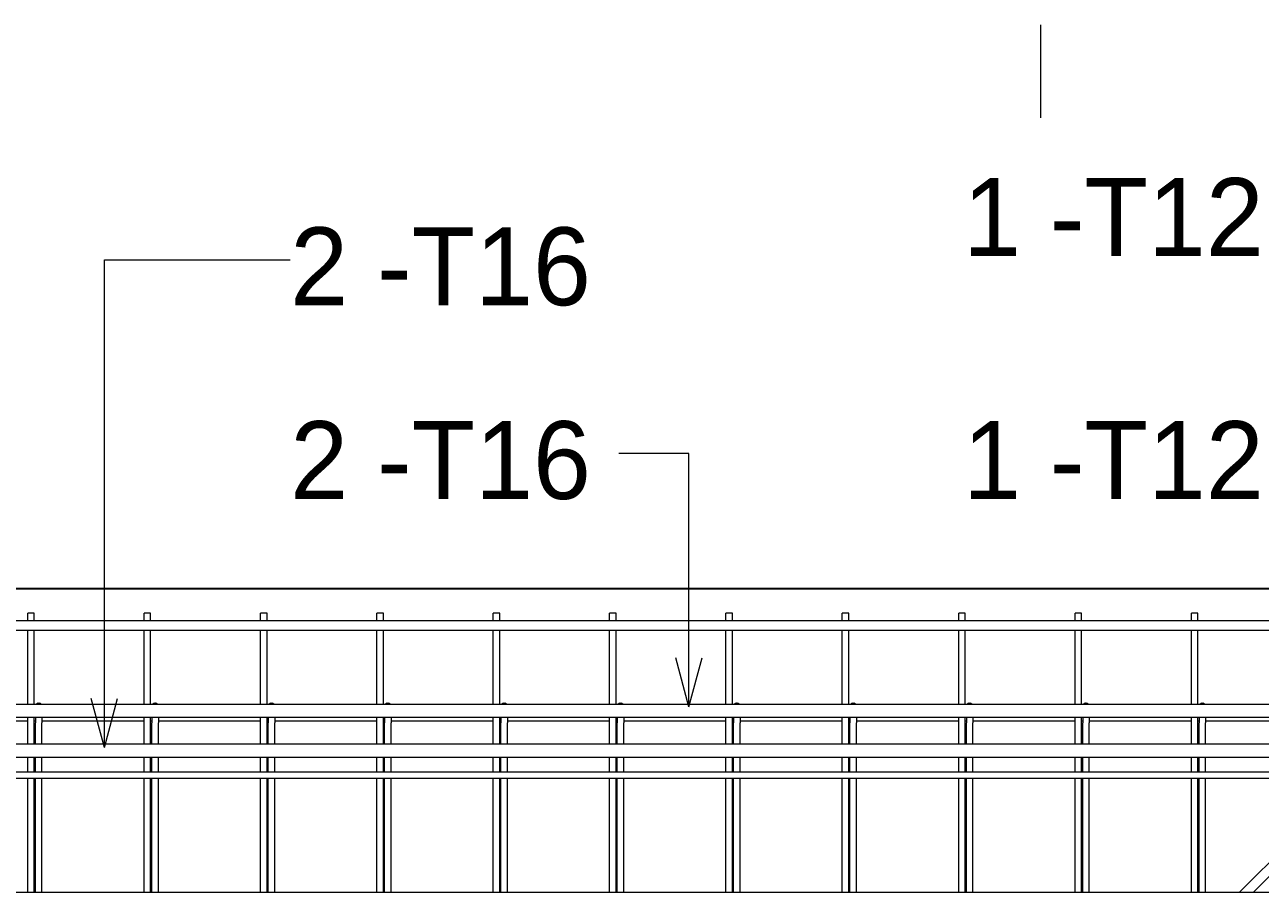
# Model space of a CAD drawing. Header units: millimetres. Extents: x -31655 to -5862, y 2843 to 78926.
# Drawn here: x -29046 to -27533, y 5278 to 6340 of the extents above; entities that cross this region are included whole.
import ezdxf

# ---------------------------------------------------------------- set-up
doc = ezdxf.new("R2010")
doc.units = ezdxf.units.MM
for name, color, linetype, lineweight in [('A-WALL', 113, 'Continuous', 25), ('G-ANNO-SYMB', 111, 'Continuous', 9), ('S-RBAR', 171, 'Continuous', 18), ('S-RBAR-IDEN', 171, 'Continuous', 9)]:
    doc.layers.add(name, color=color, linetype=linetype, lineweight=lineweight)
doc.styles.add('Nirmala UI', font='Nirmala.ttf', dxfattribs={"height": 95.25})

msp = doc.modelspace()

# ---------------------------------------------------------------- linework, layer by layer
at = {"layer": 'A-WALL'}
msp.add_line((-27250.39395, 5649.75), (-29650.39395, 5649.75), dxfattribs=at)
at = {"layer": 'G-ANNO-SYMB'}
msp.add_line((-27802.07434, 6340.00667), (-27802.07434, 6226.04407), dxfattribs=at)
at = {"layer": 'S-RBAR'}
for p, q in [((-29034.0204, 5619.75), (-29042.0204, 5619.75)), ((-29042.0204, 5611), (-29042.0204, 5619.75)), ((-29034.0204, 5611), (-29034.0204, 5619.75)), ((-28891.54568, 5619.75), (-28899.54568, 5619.75)), ((-28899.54568, 5611), (-28899.54568, 5619.75)), ((-28891.54568, 5611), (-28891.54568, 5619.75)), ((-28749.07097, 5619.75), (-28757.07097, 5619.75)), ((-28757.07097, 5611), (-28757.07097, 5619.75)), ((-28749.07097, 5611), (-28749.07097, 5619.75)), ((-28606.59626, 5619.75), (-28614.59626, 5619.75)), ((-28614.59626, 5611), (-28614.59626, 5619.75)), ((-28606.59626, 5611), (-28606.59626, 5619.75)), ((-28464.12155, 5619.75), (-28472.12155, 5619.75)), ((-28472.12155, 5611), (-28472.12155, 5619.75)), ((-28464.12155, 5611), (-28464.12155, 5619.75)), ((-28321.64684, 5619.75), (-28329.64684, 5619.75)), ((-28329.64684, 5611), (-28329.64684, 5619.75)), ((-28321.64684, 5611), (-28321.64684, 5619.75)), ((-28179.17213, 5619.75), (-28187.17213, 5619.75)), ((-28187.17213, 5611), (-28187.17213, 5619.75)), ((-28179.17213, 5611), (-28179.17213, 5619.75)), ((-28036.69742, 5619.75), (-28044.69742, 5619.75)), ((-28044.69742, 5611), (-28044.69742, 5619.75)), ((-28036.69742, 5611), (-28036.69742, 5619.75)), ((-27894.22271, 5619.75), (-27902.22271, 5619.75)), ((-27902.22271, 5611), (-27902.22271, 5619.75)), ((-27894.22271, 5611), (-27894.22271, 5619.75)), ((-27751.748, 5619.75), (-27759.748, 5619.75)), ((-27759.748, 5611), (-27759.748, 5619.75)), ((-27751.748, 5611), (-27751.748, 5619.75)), ((-27609.27329, 5619.75), (-27617.27329, 5619.75)), ((-27617.27329, 5611), (-27617.27329, 5619.75)), ((-27609.27329, 5611), (-27609.27329, 5619.75)), ((-30420.39395, 5611), (-26480.39395, 5611)), ((-30420.39395, 5599), (-26480.39395, 5599)), ((-29042.0204, 5508.17917), (-29042.0204, 5599)), ((-29034.0204, 5508.17917), (-29034.0204, 5599)), ((-28899.54568, 5508.17917), (-28899.54568, 5599)), ((-28891.54568, 5508.17917), (-28891.54568, 5599)), ((-28757.07097, 5508.17917), (-28757.07097, 5599)), ((-28749.07097, 5508.17917), (-28749.07097, 5599)), ((-28614.59626, 5508.17917), (-28614.59626, 5599)), ((-28606.59626, 5508.17917), (-28606.59626, 5599)), ((-28472.12155, 5508.17917), (-28472.12155, 5599)), ((-28464.12155, 5508.17917), (-28464.12155, 5599)), ((-28329.64684, 5508.17917), (-28329.64684, 5599)), ((-28321.64684, 5508.17917), (-28321.64684, 5599)), ((-28187.17213, 5508.17917), (-28187.17213, 5599)), ((-28179.17213, 5508.17917), (-28179.17213, 5599)), ((-28044.69742, 5508.17917), (-28044.69742, 5599)), ((-28036.69742, 5508.17917), (-28036.69742, 5599)), ((-27902.22271, 5508.17917), (-27902.22271, 5599)), ((-27894.22271, 5508.17917), (-27894.22271, 5599)), ((-27759.748, 5508.17917), (-27759.748, 5599)), ((-27751.748, 5508.17917), (-27751.748, 5599)), ((-27617.27329, 5508.17917), (-27617.27329, 5599)), ((-27609.27329, 5508.17917), (-27609.27329, 5599)), ((-26536.39395, 5508.17917), (-30364.39395, 5508.17917)), ((-26536.39395, 5492.17917), (-30364.39395, 5492.17917)), ((-29042.0204, 5459.4502), (-29042.0204, 5492.17917)), ((-29034.0204, 5459.4502), (-29034.0204, 5492.17917)), ((-29032.56314, 5492.74024), (-29032.56314, 5485.75)), ((-29024.56314, 5492.74024), (-29024.56314, 5485.75)), ((-28899.54568, 5459.4502), (-28899.54568, 5492.17917)), ((-28891.54568, 5459.4502), (-28891.54568, 5492.17917)), ((-28890.10119, 5492.74024), (-28890.10119, 5485.75)), ((-28882.10119, 5492.74024), (-28882.10119, 5485.75)), ((-28757.07097, 5459.4502), (-28757.07097, 5492.17917)), ((-28749.07097, 5459.4502), (-28749.07097, 5492.17917)), ((-28747.63925, 5492.74024), (-28747.63925, 5485.75)), ((-28739.63925, 5492.74024), (-28739.63925, 5485.75)), ((-28614.59626, 5459.4502), (-28614.59626, 5492.17917)), ((-28606.59626, 5459.4502), (-28606.59626, 5492.17917)), ((-28605.1773, 5492.74024), (-28605.1773, 5485.75)), ((-28597.1773, 5492.74024), (-28597.1773, 5485.75)), ((-28472.12155, 5459.4502), (-28472.12155, 5492.17917)), ((-28464.12155, 5459.4502), (-28464.12155, 5492.17917)), ((-28462.71535, 5492.74024), (-28462.71535, 5485.75)), ((-28454.71535, 5492.74024), (-28454.71535, 5485.75)), ((-28329.64684, 5459.4502), (-28329.64684, 5492.17917)), ((-28321.64684, 5459.4502), (-28321.64684, 5492.17917)), ((-28320.2534, 5492.74024), (-28320.2534, 5485.75)), ((-28312.2534, 5492.74024), (-28312.2534, 5485.75)), ((-28187.17213, 5459.4502), (-28187.17213, 5492.17917)), ((-28179.17213, 5459.4502), (-28179.17213, 5492.17917)), ((-28177.79145, 5492.74024), (-28177.79145, 5485.75)), ((-28169.79145, 5492.74024), (-28169.79145, 5485.75)), ((-28044.69742, 5459.4502), (-28044.69742, 5492.17917)), ((-28036.69742, 5459.4502), (-28036.69742, 5492.17917)), ((-28035.3295, 5492.74024), (-28035.3295, 5485.75)), ((-28027.3295, 5492.74024), (-28027.3295, 5485.75)), ((-27902.22271, 5459.4502), (-27902.22271, 5492.17917)), ((-27894.22271, 5459.4502), (-27894.22271, 5492.17917)), ((-27892.86756, 5492.74024), (-27892.86756, 5485.75)), ((-27884.86756, 5492.74024), (-27884.86756, 5485.75)), ((-27759.748, 5459.4502), (-27759.748, 5492.17917)), ((-27751.748, 5459.4502), (-27751.748, 5492.17917)), ((-27750.40561, 5492.74024), (-27750.40561, 5485.75)), ((-27742.40561, 5492.74024), (-27742.40561, 5485.75)), ((-27617.27329, 5459.4502), (-27617.27329, 5492.17917)), ((-27609.27329, 5459.4502), (-27609.27329, 5492.17917)), ((-27607.94366, 5492.74024), (-27607.94366, 5485.75)), ((-27599.94366, 5492.74024), (-27599.94366, 5485.75)), ((-29042.0204, 5487.75), (-29167.02509, 5487.75)), ((-29032.56314, 5487.75), (-29034.0204, 5487.75)), ((-29032.56314, 5459.4502), (-29032.56314, 5485.75)), ((-28899.54568, 5487.75), (-29024.56314, 5487.75)), ((-29024.56314, 5459.4502), (-29024.56314, 5485.75)), ((-28890.10119, 5487.75), (-28891.54568, 5487.75)), ((-28890.10119, 5459.4502), (-28890.10119, 5485.75)), ((-28757.07097, 5487.75), (-28882.10119, 5487.75)), ((-28882.10119, 5459.4502), (-28882.10119, 5485.75)), ((-28747.63925, 5487.75), (-28749.07097, 5487.75)), ((-28747.63925, 5459.4502), (-28747.63925, 5485.75)), ((-28614.59626, 5487.75), (-28739.63925, 5487.75)), ((-28739.63925, 5459.4502), (-28739.63925, 5485.75)), ((-28605.1773, 5487.75), (-28606.59626, 5487.75)), ((-28605.1773, 5459.4502), (-28605.1773, 5485.75)), ((-28472.12155, 5487.75), (-28597.1773, 5487.75)), ((-28597.1773, 5459.4502), (-28597.1773, 5485.75)), ((-28462.71535, 5487.75), (-28464.12155, 5487.75)), ((-28462.71535, 5459.4502), (-28462.71535, 5485.75)), ((-28329.64684, 5487.75), (-28454.71535, 5487.75)), ((-28454.71535, 5459.4502), (-28454.71535, 5485.75)), ((-28320.2534, 5487.75), (-28321.64684, 5487.75)), ((-28320.2534, 5459.4502), (-28320.2534, 5485.75)), ((-28187.17213, 5487.75), (-28312.2534, 5487.75)), ((-28312.2534, 5459.4502), (-28312.2534, 5485.75)), ((-28177.79145, 5487.75), (-28179.17213, 5487.75)), ((-28177.79145, 5459.4502), (-28177.79145, 5485.75)), ((-28044.69742, 5487.75), (-28169.79145, 5487.75)), ((-28169.79145, 5459.4502), (-28169.79145, 5485.75)), ((-28035.3295, 5487.75), (-28036.69742, 5487.75)), ((-28035.3295, 5459.4502), (-28035.3295, 5485.75)), ((-27902.22271, 5487.75), (-28027.3295, 5487.75)), ((-28027.3295, 5459.4502), (-28027.3295, 5485.75)), ((-27892.86756, 5487.75), (-27894.22271, 5487.75)), ((-27892.86756, 5459.4502), (-27892.86756, 5485.75)), ((-27759.748, 5487.75), (-27884.86756, 5487.75)), ((-27884.86756, 5459.4502), (-27884.86756, 5485.75)), ((-27750.71724, 5487.75), (-27751.748, 5487.75)), ((-27750.40561, 5459.4502), (-27750.40561, 5485.75)), ((-27617.27329, 5487.75), (-27742.40561, 5487.75)), ((-27742.40561, 5459.4502), (-27742.40561, 5485.75)), ((-27607.94366, 5487.75), (-27609.27329, 5487.75)), ((-27607.94366, 5459.4502), (-27607.94366, 5485.75)), ((-27474.79858, 5487.75), (-27599.94366, 5487.75)), ((-27599.94366, 5459.4502), (-27599.94366, 5485.75)), ((-26480.39395, 5459.4502), (-30420.39395, 5459.4502)), ((-26480.39395, 5443.4502), (-30420.39395, 5443.4502)), ((-29042.0204, 5425.87795), (-29042.0204, 5443.4502)), ((-29034.0204, 5425.87795), (-29034.0204, 5443.4502)), ((-29032.56314, 5425.87795), (-29032.56314, 5443.4502)), ((-29024.56314, 5425.87795), (-29024.56314, 5443.4502)), ((-28899.54568, 5425.87795), (-28899.54568, 5443.4502)), ((-28891.54568, 5425.87795), (-28891.54568, 5443.4502)), ((-28890.10119, 5425.87795), (-28890.10119, 5443.4502)), ((-28882.10119, 5425.87795), (-28882.10119, 5443.4502)), ((-28757.07097, 5425.87795), (-28757.07097, 5443.4502)), ((-28749.07097, 5425.87795), (-28749.07097, 5443.4502)), ((-28747.63925, 5425.87795), (-28747.63925, 5443.4502)), ((-28739.63925, 5425.87795), (-28739.63925, 5443.4502)), ((-28614.59626, 5425.87795), (-28614.59626, 5443.4502)), ((-28606.59626, 5425.87795), (-28606.59626, 5443.4502)), ((-28605.1773, 5425.87795), (-28605.1773, 5443.4502)), ((-28597.1773, 5425.87795), (-28597.1773, 5443.4502)), ((-28472.12155, 5425.87795), (-28472.12155, 5443.4502)), ((-28464.12155, 5425.87795), (-28464.12155, 5443.4502)), ((-28462.71535, 5425.87795), (-28462.71535, 5443.4502)), ((-28454.71535, 5425.87795), (-28454.71535, 5443.4502)), ((-28329.64684, 5425.87795), (-28329.64684, 5443.4502)), ((-28321.64684, 5425.87795), (-28321.64684, 5443.4502)), ((-28320.2534, 5425.87795), (-28320.2534, 5443.4502)), ((-28312.2534, 5425.87795), (-28312.2534, 5443.4502)), ((-28187.17213, 5425.87795), (-28187.17213, 5443.4502)), ((-28179.17213, 5425.87795), (-28179.17213, 5443.4502)), ((-28177.79145, 5425.87795), (-28177.79145, 5443.4502)), ((-28169.79145, 5425.87795), (-28169.79145, 5443.4502)), ((-28044.69742, 5425.87795), (-28044.69742, 5443.4502)), ((-28036.69742, 5425.87795), (-28036.69742, 5443.4502)), ((-28035.3295, 5425.87795), (-28035.3295, 5443.4502)), ((-28027.3295, 5425.87795), (-28027.3295, 5443.4502)), ((-27902.22271, 5425.87795), (-27902.22271, 5443.4502)), ((-27894.22271, 5425.87795), (-27894.22271, 5443.4502)), ((-27892.86756, 5425.87795), (-27892.86756, 5443.4502)), ((-27884.86756, 5425.87795), (-27884.86756, 5443.4502)), ((-27759.748, 5425.87795), (-27759.748, 5443.4502)), ((-27751.748, 5425.87795), (-27751.748, 5443.4502)), ((-27750.40561, 5425.87795), (-27750.40561, 5443.4502)), ((-27742.40561, 5425.87795), (-27742.40561, 5443.4502)), ((-27617.27329, 5425.87795), (-27617.27329, 5443.4502)), ((-27609.27329, 5425.87795), (-27609.27329, 5443.4502)), ((-27607.94366, 5425.87795), (-27607.94366, 5443.4502)), ((-27599.94366, 5425.87795), (-27599.94366, 5443.4502)), ((-30396.39395, 5425.87795), (-26504.39395, 5425.87795)), ((-30396.39395, 5417.87795), (-26504.39395, 5417.87795)), ((-29042.0204, 5278.3652), (-29042.0204, 5417.87795)), ((-29034.0204, 5278.3652), (-29034.0204, 5417.87795)), ((-29032.56314, 5278.3652), (-29032.56314, 5417.87795)), ((-29024.56314, 5278.3652), (-29024.56314, 5417.87795)), ((-28899.54568, 5278.3652), (-28899.54568, 5417.87795)), ((-28891.54568, 5278.3652), (-28891.54568, 5417.87795)), ((-28890.10119, 5278.3652), (-28890.10119, 5417.87795)), ((-28882.10119, 5278.3652), (-28882.10119, 5417.87795)), ((-28757.07097, 5278.3652), (-28757.07097, 5417.87795)), ((-28749.07097, 5278.3652), (-28749.07097, 5417.87795)), ((-28747.63925, 5278.3652), (-28747.63925, 5417.87795)), ((-28739.63925, 5278.3652), (-28739.63925, 5417.87795)), ((-28614.59626, 5278.3652), (-28614.59626, 5417.87795)), ((-28606.59626, 5278.3652), (-28606.59626, 5417.87795)), ((-28605.1773, 5278.3652), (-28605.1773, 5417.87795)), ((-28597.1773, 5278.3652), (-28597.1773, 5417.87795)), ((-28472.12155, 5278.3652), (-28472.12155, 5417.87795)), ((-28464.12155, 5278.3652), (-28464.12155, 5417.87795)), ((-28462.71535, 5278.3652), (-28462.71535, 5417.87795)), ((-28454.71535, 5278.3652), (-28454.71535, 5417.87795)), ((-28329.64684, 5278.3652), (-28329.64684, 5417.87795)), ((-28321.64684, 5278.3652), (-28321.64684, 5417.87795)), ((-28320.2534, 5278.3652), (-28320.2534, 5417.87795)), ((-28312.2534, 5278.3652), (-28312.2534, 5417.87795)), ((-28187.17213, 5278.3652), (-28187.17213, 5417.87795)), ((-28179.17213, 5278.3652), (-28179.17213, 5417.87795)), ((-28177.79145, 5278.3652), (-28177.79145, 5417.87795)), ((-28169.79145, 5278.3652), (-28169.79145, 5417.87795)), ((-28044.69742, 5278.3652), (-28044.69742, 5417.87795)), ((-28036.69742, 5278.3652), (-28036.69742, 5417.87795)), ((-28035.3295, 5278.3652), (-28035.3295, 5417.87795)), ((-28027.3295, 5278.3652), (-28027.3295, 5417.87795)), ((-27902.22271, 5278.3652), (-27902.22271, 5417.87795)), ((-27894.22271, 5278.3652), (-27894.22271, 5417.87795)), ((-27892.86756, 5278.3652), (-27892.86756, 5417.87795)), ((-27884.86756, 5278.3652), (-27884.86756, 5417.87795)), ((-27759.748, 5278.3652), (-27759.748, 5417.87795)), ((-27751.748, 5278.3652), (-27751.748, 5417.87795)), ((-27750.40561, 5278.3652), (-27750.40561, 5417.87795)), ((-27742.40561, 5278.3652), (-27742.40561, 5417.87795)), ((-27617.27329, 5278.3652), (-27617.27329, 5417.87795)), ((-27609.27329, 5278.3652), (-27609.27329, 5417.87795)), ((-27607.94366, 5278.3652), (-27607.94366, 5417.87795)), ((-27599.94366, 5278.3652), (-27599.94366, 5417.87795)), ((-27474.79858, 5361.9366), (-27558.36998, 5278.3652)), ((-27474.79858, 5344.96604), (-27541.39942, 5278.3652)), ((-30396.39395, 5278.3652), (-26504.39395, 5278.3652))]:
    msp.add_line(p, q, dxfattribs=at)
for centre, start, end in [((-29028.56314, 5505.75), 45, 135), ((-29028.56314, 5505.75), 105, 135), ((-29028.56314, 5505.75), 45, 75), ((-28886.10119, 5505.75), 45, 135), ((-28886.10119, 5505.75), 105, 135), ((-28886.10119, 5505.75), 45, 75), ((-28743.63925, 5505.75), 45, 135), ((-28743.63925, 5505.75), 105, 135), ((-28743.63925, 5505.75), 45, 75), ((-28601.1773, 5505.75), 45, 135), ((-28601.1773, 5505.75), 105, 135), ((-28601.1773, 5505.75), 45, 75), ((-28458.71535, 5505.75), 45, 135), ((-28458.71535, 5505.75), 105, 135), ((-28458.71535, 5505.75), 45, 75), ((-28316.2534, 5505.75), 45, 135), ((-28316.2534, 5505.75), 105, 135), ((-28316.2534, 5505.75), 45, 75), ((-28173.79145, 5505.75), 45, 135), ((-28173.79145, 5505.75), 105, 135), ((-28173.79145, 5505.75), 45, 75), ((-28031.3295, 5505.75), 45, 135), ((-28031.3295, 5505.75), 105, 135), ((-28031.3295, 5505.75), 45, 75), ((-27888.86756, 5505.75), 45, 135), ((-27888.86756, 5505.75), 105, 135), ((-27888.86756, 5505.75), 45, 75), ((-27746.40561, 5505.75), 45, 135), ((-27746.40561, 5505.75), 105, 135), ((-27746.40561, 5505.75), 45, 75), ((-27603.94366, 5505.75), 45, 135), ((-27603.94366, 5505.75), 105, 135), ((-27603.94366, 5505.75), 45, 75)]:
    msp.add_arc(centre, 4, start, end, dxfattribs=at)
at = {"layer": 'S-RBAR-IDEN'}
for p, q in [((-28948.1014, 6052.28554), (-28720.61975, 6052.28554)), ((-28948.1014, 5455.32892), (-28948.1014, 6052.28554)), ((-28232.56213, 5815.14472), (-28318.3403, 5815.14472)), ((-28232.56213, 5505.24354), (-28232.56213, 5815.14472)), ((-28232.56213, 5505.24354), (-28248.63909, 5565.24354)), ((-28232.56213, 5505.24354), (-28216.48518, 5565.24354)), ((-28948.1014, 5455.32892), (-28964.17835, 5515.32892)), ((-28948.1014, 5455.32892), (-28932.02445, 5515.32892))]:
    msp.add_line(p, q, dxfattribs=at)

# ---------------------------------------------------------------- texts
at = {"layer": 'S-RBAR-IDEN', "char_height": 95.25, "width": 464.97875, "attachment_point": 1, "style": 'Nirmala UI'}
for s, insert in [('1 -T12', (-27896.86368, 6152.38234)), ('2 -T16', (-28720.61975, 6092.01471)), ('2 -T16', (-28720.61975, 5854.87388)), ('1 -T12', (-27896.86368, 5854.87388))]:
    msp.add_mtext(s, dxfattribs=dict(at, insert=insert))

doc.saveas('drawing.dxf')
